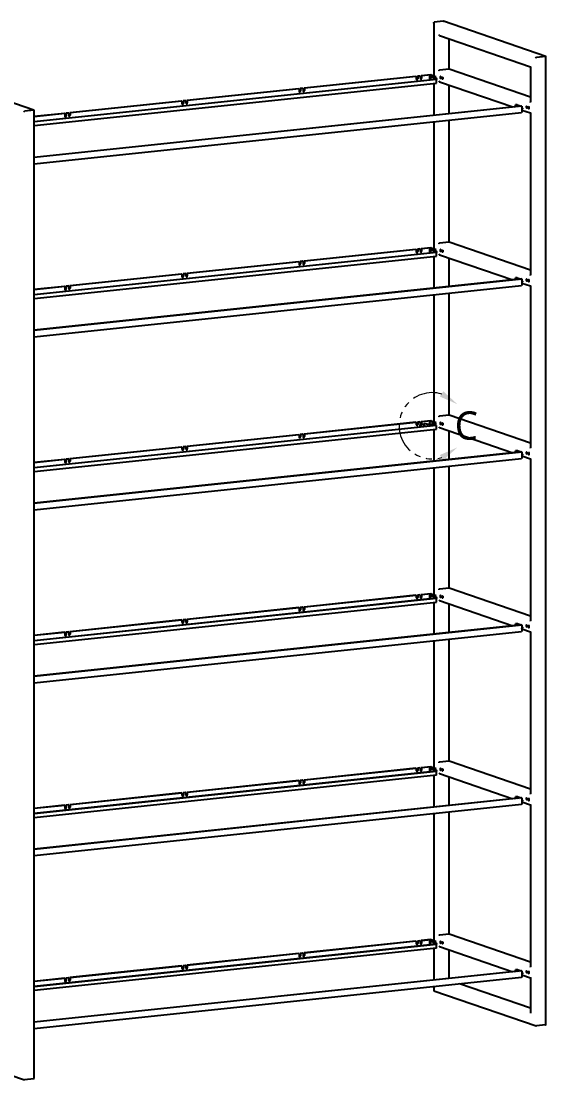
# Model space of a CAD drawing. Header units: inches. Extents: x 6 to 1987, y -21 to 287.
# Drawn here: x 134.5 to 190.3, y -15.2 to 97.5 of the extents above; entities that cross this region are included whole.
import ezdxf

# ---------------------------------------------------------------- set-up
doc = ezdxf.new("R2010")
doc.units = ezdxf.units.IN
doc.header["$LTSCALE"] = 12.7
doc.header["$MEASUREMENT"] = 0
doc.linetypes.add('ONS_PHANTOM', pattern=[0.5, 0.25, -0.05, 0.05, -0.05, 0.05, -0.05])
for name, color, linetype, lineweight in [('DETAIL_VIEW_PARENT_BORDER', 7, 'ONS_PHANTOM', 15), ('SKETCHED_GEOMETRY', 251, 'Continuous', 13), ('Visible', 7, 'Continuous', 25)]:
    doc.layers.add(name, color=color, linetype=linetype, lineweight=lineweight)
doc.styles.add('Onshape-Standard', font='NotoSans-Regular.ttf')

msp = doc.modelspace()

# ---------------------------------------------------------------- linework, layer by layer
at = {"layer": 'DETAIL_VIEW_PARENT_BORDER', "color": 251, "lineweight": 13}
msp.add_arc((178.20732, 54.45065), 3.52692, 73.1614245, 286.6193596, dxfattribs=at)
for points in [[(180.88237, 56.74918), (179.38858, 58.1202), (179.02467, 57.56162)], [(180.87355, 52.14189), (179.01276, 51.33656), (179.37453, 50.77659)]]:
    msp.add_solid(points, dxfattribs=at)
at = {"layer": 'Visible'}
for p, q in [((178.36551, 97.35873), (178.36551, 91.67406)), ((179.36669, 97.51056), (178.4042, 97.4092)), ((190.28158, 93.76172), (179.39369, 97.50696)), ((178.98238, 95.97748), (188.65344, 92.65082)), ((180.01056, 92.38616), (180.01056, 95.62381)), ((190.25979, 93.76353), (189.2973, 93.66217)), ((190.29848, -9.26668), (190.29848, 93.73804)), ((179.97187, 92.39379), (179.00937, 92.29243)), ((188.65344, 89.41317), (179.99366, 92.39197)), ((188.65344, 92.66868), (188.65344, 88.91127)), ((135.81334, 88.02573), (124.92545, 91.77097)), ((178.63762, 91.31049), (135.83023, 86.80249)), ((178.67393, 91.298), (135.83023, 86.78618)), ((176.4719, 91.63252), (164.57201, 90.37936)), ((176.50821, 91.62003), (164.60832, 90.36687)), ((176.50821, 91.62003), (176.4719, 91.63252)), ((176.50821, 91.62003), (176.50821, 91.3746)), ((176.88752, 91.67629), (176.62502, 91.64865)), ((176.62502, 91.40322), (176.62502, 91.64865)), ((176.66133, 91.63616), (176.62502, 91.64865)), ((176.92383, 91.6638), (176.66133, 91.63616)), ((176.66133, 91.63616), (176.66133, 91.39073)), ((176.92383, 91.6638), (176.88752, 91.67629)), ((176.92383, 91.6638), (176.92383, 91.41837)), ((178.06876, 91.80068), (177.04064, 91.69241)), ((177.04064, 91.44698), (177.04064, 91.69241)), ((177.07695, 91.67992), (177.04064, 91.69241)), ((178.10507, 91.78819), (177.07695, 91.67992)), ((177.07695, 91.67992), (177.07695, 91.43449)), ((178.10507, 91.76365), (177.93007, 91.74522)), ((177.93007, 91.74522), (177.93007, 91.23598)), ((178.4021, 91.58285), (177.93007, 91.74522)), ((178.01016, 91.42305), (177.98221, 91.33449)), ((178.08134, 91.34493), (177.98221, 91.33449)), ((177.98221, 91.33449), (178.00569, 91.24394)), ((178.06607, 91.40382), (178.01016, 91.42305)), ((178.23461, 91.54963), (178.03773, 91.52889)), ((178.09402, 91.29603), (178.06607, 91.40382)), ((178.10507, 91.78819), (178.06876, 91.80068)), ((178.08005, 91.25177), (178.09402, 91.29603)), ((178.10507, 91.78819), (178.10507, 91.76365)), ((178.5771, 91.60128), (178.10507, 91.76365)), ((178.5771, 91.60128), (178.4021, 91.58285)), ((178.4021, 91.28833), (178.4021, 91.58285)), ((178.5771, 91.30676), (178.4021, 91.28833)), ((178.408, 91.28631), (178.4021, 91.28833)), ((178.5771, 91.30676), (178.5771, 91.60128)), ((178.58299, 91.30474), (178.5771, 91.30676)), ((178.62414, 91.46443), (178.60882, 91.48113)), ((178.63762, 91.31049), (178.67393, 91.298)), ((178.67393, 90.97894), (178.67393, 91.298)), ((135.83023, 86.40802), (178.64547, 90.91684)), ((164.00326, 90.31946), (152.10337, 89.0663)), ((164.03957, 90.30697), (152.13968, 89.05381)), ((164.03957, 90.30697), (164.00326, 90.31946)), ((164.03957, 90.30697), (164.03957, 90.06154)), ((164.41888, 90.36323), (164.15639, 90.33559)), ((164.1927, 90.3231), (164.15639, 90.33559)), ((164.15639, 90.09016), (164.15639, 90.33559)), ((164.45519, 90.35074), (164.1927, 90.3231)), ((164.1927, 90.3231), (164.1927, 90.07767)), ((164.45519, 90.35074), (164.41888, 90.36323)), ((164.45519, 90.35074), (164.45519, 90.10531)), ((164.57201, 90.13393), (164.57201, 90.37936)), ((164.60832, 90.36687), (164.57201, 90.37936)), ((164.60832, 90.36687), (164.60832, 90.12144)), ((178.36551, 90.88736), (178.36551, 87.49788)), ((178.98238, 91.06888), (186.78587, 88.38462)), ((180.01056, 87.67112), (180.01056, 90.7152)), ((151.95025, 89.05017), (151.68775, 89.02253)), ((151.72406, 89.01004), (151.68775, 89.02253)), ((151.68775, 88.7771), (151.68775, 89.02253)), ((151.98656, 89.03768), (151.72406, 89.01004)), ((151.72406, 89.01004), (151.72406, 88.76461)), ((151.98656, 89.03768), (151.95025, 89.05017)), ((151.98656, 89.03768), (151.98656, 88.79225)), ((152.10337, 88.82087), (152.10337, 89.0663)), ((152.13968, 89.05381), (152.10337, 89.0663)), ((152.13968, 89.05381), (152.13968, 88.80838)), ((135.79154, 88.02755), (134.82905, 87.92619)), ((187.7152, 88.48249), (135.83023, 83.01854)), ((187.75151, 88.47), (135.83023, 83.00223)), ((135.83023, -15.00266), (135.83023, 88.00205)), ((151.53463, 89.00641), (139.63474, 87.75324)), ((151.57094, 88.99392), (139.67105, 87.74075)), ((151.57094, 88.99392), (151.53463, 89.00641)), ((151.57094, 88.99392), (151.57094, 88.74849)), ((187.19115, 88.46874), (186.99428, 88.44801)), ((187.24316, 88.62031), (187.06817, 88.60188)), ((187.06817, 88.45579), (187.06817, 88.60188)), ((187.06817, 88.60188), (187.48557, 88.4583)), ((187.24316, 88.62031), (187.66057, 88.47673)), ((187.7152, 88.48249), (187.75151, 88.47)), ((187.75151, 88.47), (187.75151, 87.85642)), ((187.75151, 88.11564), (187.75893, 88.11642)), ((187.75151, 88.05246), (188.65344, 87.74221)), ((187.79172, 88.27331), (187.76517, 88.30225)), ((187.7828, 88.13487), (187.80273, 88.1687)), ((188.31325, 88.37098), (188.2784, 88.38297)), ((188.53481, 88.29477), (188.49261, 88.30928)), ((135.83023, 82.32955), (187.72305, 87.79432)), ((139.06599, 87.69335), (135.83023, 87.35259)), ((139.1023, 87.68086), (135.83023, 87.33628)), ((139.1023, 87.68086), (139.06599, 87.69335)), ((139.1023, 87.68086), (139.1023, 87.43543)), ((139.48162, 87.73712), (139.21912, 87.70947)), ((139.25543, 87.69698), (139.21912, 87.70947)), ((139.21912, 87.46404), (139.21912, 87.70947)), ((139.51793, 87.72463), (139.25543, 87.69698)), ((139.25543, 87.69698), (139.25543, 87.45155)), ((139.51793, 87.72463), (139.48162, 87.73712)), ((139.51793, 87.72463), (139.51793, 87.4792)), ((139.63474, 87.50781), (139.63474, 87.75324)), ((139.67105, 87.74075), (139.63474, 87.75324)), ((139.67105, 87.74075), (139.67105, 87.49532)), ((178.36551, 86.80889), (178.36551, 73.2668)), ((180.01056, 73.9789), (180.01056, 86.98213)), ((188.65344, 87.76008), (188.65344, 70.504)), ((176.88752, 73.26902), (176.62502, 73.24138)), ((176.66133, 73.22889), (176.62502, 73.24138)), ((176.62502, 72.99595), (176.62502, 73.24138)), ((176.92383, 73.25653), (176.66133, 73.22889)), ((176.92383, 73.25653), (176.88752, 73.26902)), ((176.92383, 73.25653), (176.92383, 73.0111)), ((178.06876, 73.39342), (177.04064, 73.28515)), ((177.04064, 73.03972), (177.04064, 73.28515)), ((177.07695, 73.27266), (177.04064, 73.28515)), ((178.10507, 73.38093), (177.07695, 73.27266)), ((177.07695, 73.27266), (177.07695, 73.02723)), ((178.10507, 73.35639), (177.93007, 73.33796)), ((177.93007, 73.33796), (177.93007, 72.82871)), ((178.4021, 73.17559), (177.93007, 73.33796)), ((178.10507, 73.38093), (178.06876, 73.39342)), ((178.10507, 73.38093), (178.10507, 73.35639)), ((178.5771, 73.19401), (178.10507, 73.35639)), ((179.97187, 73.98652), (179.00937, 73.88516)), ((188.65344, 71.0059), (179.99366, 73.98471)), ((178.63762, 72.90322), (135.83023, 68.39523)), ((178.67393, 72.89073), (135.83023, 68.37892)), ((135.83023, 68.00076), (178.64547, 72.50958)), ((176.4719, 73.22526), (164.57201, 71.97209)), ((176.50821, 73.21277), (164.60832, 71.9596)), ((176.50821, 73.21277), (176.4719, 73.22526)), ((176.50821, 73.21277), (176.50821, 72.96734)), ((176.66133, 73.22889), (176.66133, 72.98346)), ((178.01016, 73.01578), (177.98221, 72.92722)), ((178.08134, 72.93766), (177.98221, 72.92722)), ((177.98221, 72.92722), (178.00569, 72.83668)), ((178.06607, 72.99655), (178.01016, 73.01578)), ((178.23461, 73.14236), (178.03773, 73.12163)), ((178.09402, 72.88876), (178.06607, 72.99655)), ((178.08005, 72.84451), (178.09402, 72.88876)), ((178.36551, 72.4801), (178.36551, 69.09062)), ((178.5771, 73.19401), (178.4021, 73.17559)), ((178.4021, 72.88107), (178.4021, 73.17559)), ((178.5771, 72.8995), (178.4021, 72.88107)), ((178.408, 72.87904), (178.4021, 72.88107)), ((178.5771, 72.8995), (178.5771, 73.19401)), ((178.58299, 72.89747), (178.5771, 72.8995)), ((178.62414, 73.05716), (178.60882, 73.07387)), ((178.63762, 72.90322), (178.67393, 72.89073)), ((178.67393, 72.57168), (178.67393, 72.89073)), ((178.98238, 72.66161), (186.78587, 69.97735)), ((180.01056, 69.26385), (180.01056, 72.30794)), ((164.00326, 71.9122), (152.10337, 70.65904)), ((164.03957, 71.89971), (152.13968, 70.64655)), ((164.03957, 71.89971), (164.00326, 71.9122)), ((164.03957, 71.89971), (164.03957, 71.65428)), ((164.41888, 71.95597), (164.15639, 71.92832)), ((164.1927, 71.91583), (164.15639, 71.92832)), ((164.15639, 71.68289), (164.15639, 71.92832)), ((164.45519, 71.94348), (164.1927, 71.91583)), ((164.1927, 71.91583), (164.1927, 71.6704)), ((164.45519, 71.94348), (164.41888, 71.95597)), ((164.45519, 71.94348), (164.45519, 71.69805)), ((164.57201, 71.72666), (164.57201, 71.97209)), ((164.60832, 71.9596), (164.57201, 71.97209)), ((164.60832, 71.9596), (164.60832, 71.71417)), ((187.7152, 70.07522), (135.83023, 64.61128)), ((187.75151, 70.06273), (135.83023, 64.59496)), ((151.53463, 70.59914), (139.63474, 69.34598)), ((151.57094, 70.58665), (139.67105, 69.33349)), ((151.57094, 70.58665), (151.53463, 70.59914)), ((151.57094, 70.58665), (151.57094, 70.34122)), ((151.95025, 70.64291), (151.68775, 70.61527)), ((151.72406, 70.60278), (151.68775, 70.61527)), ((151.68775, 70.36984), (151.68775, 70.61527)), ((151.98656, 70.63042), (151.72406, 70.60278)), ((151.72406, 70.60278), (151.72406, 70.35735)), ((151.98656, 70.63042), (151.95025, 70.64291)), ((151.98656, 70.63042), (151.98656, 70.38499)), ((152.10337, 70.4136), (152.10337, 70.65904)), ((152.13968, 70.64655), (152.10337, 70.65904)), ((152.13968, 70.64655), (152.13968, 70.40111)), ((187.19115, 70.06147), (186.99428, 70.04074)), ((187.24316, 70.21305), (187.06817, 70.19462)), ((187.06817, 70.04852), (187.06817, 70.19462)), ((187.06817, 70.19462), (187.48557, 70.05104)), ((187.24316, 70.21305), (187.66057, 70.06947)), ((187.7152, 70.07522), (187.75151, 70.06273)), ((187.75151, 70.06273), (187.75151, 69.44916)), ((187.79172, 69.86605), (187.76517, 69.89498)), ((188.31325, 69.96372), (188.2784, 69.97571)), ((188.53481, 69.8875), (188.49261, 69.90202)), ((135.83023, 63.92229), (187.72305, 69.38706)), ((139.06599, 69.28608), (135.83023, 68.94533)), ((139.1023, 69.27359), (135.83023, 68.92902)), ((139.1023, 69.27359), (139.06599, 69.28608)), ((139.1023, 69.27359), (139.1023, 69.02816)), ((139.48162, 69.32985), (139.21912, 69.30221)), ((139.25543, 69.28972), (139.21912, 69.30221)), ((139.21912, 69.05678), (139.21912, 69.30221)), ((139.51793, 69.31736), (139.25543, 69.28972)), ((139.25543, 69.28972), (139.25543, 69.04429)), ((139.51793, 69.31736), (139.48162, 69.32985)), ((139.51793, 69.31736), (139.51793, 69.07193)), ((139.63474, 69.10055), (139.63474, 69.34598)), ((139.67105, 69.33349), (139.63474, 69.34598)), ((139.67105, 69.33349), (139.67105, 69.08806)), ((187.75151, 69.70837), (187.75893, 69.70915)), ((187.75151, 69.64519), (188.65344, 69.33495)), ((187.7828, 69.7276), (187.80273, 69.76143)), ((188.65344, 69.35282), (188.65344, 52.09674)), ((178.36551, 68.40163), (178.36551, 54.85953)), ((180.01056, 55.57163), (180.01056, 68.57486)), ((179.97187, 55.57926), (179.00937, 55.4779)), ((188.65344, 52.59864), (179.99366, 55.57744)), ((178.63762, 54.49596), (135.83023, 49.98796)), ((178.67393, 54.48347), (135.83023, 49.97165)), ((135.83023, 49.59349), (178.64547, 54.10231)), ((176.4719, 54.81799), (164.57201, 53.56483)), ((176.50821, 54.8055), (164.60832, 53.55234)), ((176.50821, 54.8055), (176.4719, 54.81799)), ((176.50821, 54.8055), (176.50821, 54.56007)), ((176.88752, 54.86176), (176.62502, 54.83412)), ((176.62502, 54.58869), (176.62502, 54.83412)), ((176.66133, 54.82163), (176.62502, 54.83412)), ((176.92383, 54.84927), (176.66133, 54.82163)), ((176.66133, 54.82163), (176.66133, 54.5762)), ((176.92383, 54.84927), (176.88752, 54.86176)), ((176.90691, 54.51497), (176.90642, 54.5082)), ((176.91241, 54.45131), (176.9143, 54.44478)), ((176.93129, 54.53742), (176.91731, 54.49314)), ((176.96687, 54.49836), (176.91731, 54.49314)), ((176.91731, 54.49314), (176.93129, 54.43925)), ((176.92383, 54.84927), (176.92383, 54.60384)), ((176.95924, 54.5278), (176.93129, 54.53742)), ((176.96334, 54.44262), (176.93129, 54.43925)), ((176.93129, 54.43925), (176.95924, 54.42963)), ((177.25197, 54.61638), (176.94436, 54.58398)), ((176.97321, 54.47391), (176.95924, 54.5278)), ((176.95924, 54.42963), (176.97321, 54.47391)), ((176.96531, 54.38508), (177.27292, 54.41748)), ((178.06876, 54.98615), (177.04064, 54.87788)), ((177.04064, 54.63245), (177.04064, 54.87788)), ((177.07695, 54.86539), (177.04064, 54.87788)), ((178.10507, 54.97366), (177.07695, 54.86539)), ((177.07695, 54.86539), (177.07695, 54.61996)), ((177.30571, 54.57437), (177.27917, 54.60331)), ((177.35392, 54.53941), (177.32597, 54.45085)), ((177.42509, 54.46129), (177.32597, 54.45085)), ((177.32597, 54.45085), (177.34945, 54.3603)), ((177.40982, 54.52018), (177.35392, 54.53941)), ((177.57836, 54.66599), (177.38149, 54.64526)), ((177.43777, 54.41239), (177.40982, 54.52018)), ((177.42381, 54.36813), (177.43777, 54.41239)), ((177.91858, 54.61383), (177.66876, 54.58752)), ((178.10507, 54.94912), (177.93007, 54.93069)), ((177.93007, 54.93069), (177.93007, 54.61274)), ((178.4021, 54.76832), (177.93007, 54.93069)), ((177.9679, 54.58079), (177.95257, 54.59749)), ((178.10507, 54.97366), (178.06876, 54.98615)), ((178.10507, 54.97366), (178.10507, 54.94912)), ((178.5771, 54.78675), (178.10507, 54.94912)), ((178.5771, 54.78675), (178.4021, 54.76832)), ((178.4021, 54.47381), (178.4021, 54.76832)), ((178.5771, 54.49223), (178.4021, 54.47381)), ((178.408, 54.47178), (178.4021, 54.47381)), ((178.5771, 54.49223), (178.5771, 54.78675)), ((178.58299, 54.49021), (178.5771, 54.49223)), ((178.63762, 54.49596), (178.67393, 54.48347)), ((178.67393, 54.16441), (178.67393, 54.48347)), ((178.98238, 54.25435), (186.78587, 51.57009)), ((164.00326, 53.50493), (152.10337, 52.25177)), ((164.03957, 53.49244), (152.13968, 52.23928)), ((164.03957, 53.49244), (164.00326, 53.50493)), ((164.03957, 53.49244), (164.03957, 53.24701)), ((164.41888, 53.5487), (164.15639, 53.52106)), ((164.1927, 53.50857), (164.15639, 53.52106)), ((164.15639, 53.27563), (164.15639, 53.52106)), ((164.45519, 53.53621), (164.1927, 53.50857)), ((164.1927, 53.50857), (164.1927, 53.26314)), ((164.45519, 53.53621), (164.41888, 53.5487)), ((164.45519, 53.53621), (164.45519, 53.29078)), ((164.57201, 53.3194), (164.57201, 53.56483)), ((164.60832, 53.55234), (164.57201, 53.56483)), ((164.60832, 53.55234), (164.60832, 53.30691)), ((178.36551, 54.07283), (178.36551, 50.68335)), ((180.01056, 50.85659), (180.01056, 53.90068)), ((151.53463, 52.19188), (139.63474, 50.93871)), ((151.57094, 52.17939), (139.67105, 50.92622)), ((151.57094, 52.17939), (151.53463, 52.19188)), ((151.57094, 52.17939), (151.57094, 51.93396)), ((151.95025, 52.23565), (151.68775, 52.208)), ((151.72406, 52.19551), (151.68775, 52.208)), ((151.68775, 51.96257), (151.68775, 52.208)), ((151.98656, 52.22316), (151.72406, 52.19551)), ((151.72406, 52.19551), (151.72406, 51.95008)), ((151.98656, 52.22316), (151.95025, 52.23565)), ((151.98656, 52.22316), (151.98656, 51.97772)), ((152.10337, 52.00634), (152.10337, 52.25177)), ((152.13968, 52.23928), (152.10337, 52.25177)), ((152.13968, 52.23928), (152.13968, 51.99385)), ((187.7152, 51.66796), (135.83023, 46.20401)), ((187.75151, 51.65547), (135.83023, 46.1877)), ((135.83023, 45.51502), (187.72305, 50.97979)), ((139.06599, 50.87882), (135.83023, 50.53807)), ((139.1023, 50.86633), (135.83023, 50.52175)), ((139.1023, 50.86633), (139.06599, 50.87882)), ((139.1023, 50.86633), (139.1023, 50.6209)), ((139.48162, 50.92259), (139.21912, 50.89494)), ((139.25543, 50.88245), (139.21912, 50.89494)), ((139.21912, 50.64951), (139.21912, 50.89494)), ((139.51793, 50.9101), (139.25543, 50.88245)), ((139.25543, 50.88245), (139.25543, 50.63702)), ((139.51793, 50.9101), (139.48162, 50.92259)), ((139.51793, 50.9101), (139.51793, 50.66467)), ((139.63474, 50.69328), (139.63474, 50.93871)), ((139.67105, 50.92622), (139.63474, 50.93871)), ((139.67105, 50.92622), (139.67105, 50.68079)), ((187.19115, 51.65421), (186.99428, 51.63348)), ((187.24316, 51.80578), (187.06817, 51.78736)), ((187.06817, 51.78736), (187.48557, 51.64377)), ((187.06817, 51.64126), (187.06817, 51.78736)), ((187.24316, 51.80578), (187.66057, 51.6622)), ((187.7152, 51.66796), (187.75151, 51.65547)), ((187.75151, 51.65547), (187.75151, 51.04189)), ((187.75151, 51.30111), (187.75893, 51.30189)), ((187.75151, 51.23793), (188.65344, 50.92768)), ((187.79172, 51.45878), (187.76517, 51.48772)), ((187.7828, 51.32034), (187.80273, 51.35417)), ((188.31325, 51.55645), (188.2784, 51.56844)), ((188.53481, 51.48024), (188.49261, 51.49475)), ((188.65344, 50.94555), (188.65344, 33.68947)), ((178.36551, 49.99436), (178.36551, 36.45227)), ((180.01056, 37.16437), (180.01056, 50.1676)), ((178.63762, 36.0887), (135.83023, 31.5807)), ((178.67393, 36.07621), (135.83023, 31.56439)), ((176.4719, 36.41073), (164.57201, 35.15756)), ((176.50821, 36.39824), (164.60832, 35.14507)), ((176.50821, 36.39824), (176.4719, 36.41073)), ((176.50821, 36.39824), (176.50821, 36.15281)), ((176.88752, 36.45449), (176.62502, 36.42685)), ((176.62502, 36.18142), (176.62502, 36.42685)), ((176.66133, 36.41436), (176.62502, 36.42685)), ((176.92383, 36.442), (176.66133, 36.41436)), ((176.66133, 36.41436), (176.66133, 36.16893)), ((176.92383, 36.442), (176.88752, 36.45449)), ((176.92383, 36.442), (176.92383, 36.19657)), ((178.06876, 36.57889), (177.04064, 36.47062)), ((177.04064, 36.22519), (177.04064, 36.47062)), ((177.07695, 36.45813), (177.04064, 36.47062)), ((178.10507, 36.5664), (177.07695, 36.45813)), ((177.07695, 36.45813), (177.07695, 36.2127)), ((178.10507, 36.54186), (177.93007, 36.52343)), ((177.93007, 36.52343), (177.93007, 36.01418)), ((178.4021, 36.36106), (177.93007, 36.52343)), ((178.01016, 36.20125), (177.98221, 36.11269)), ((178.08134, 36.12313), (177.98221, 36.11269)), ((177.98221, 36.11269), (178.00569, 36.02215)), ((178.06607, 36.18202), (178.01016, 36.20125)), ((178.23461, 36.32783), (178.03773, 36.3071)), ((178.09402, 36.07423), (178.06607, 36.18202)), ((178.10507, 36.5664), (178.06876, 36.57889)), ((178.08005, 36.02998), (178.09402, 36.07423)), ((178.10507, 36.5664), (178.10507, 36.54186)), ((178.5771, 36.37949), (178.10507, 36.54186)), ((178.5771, 36.37949), (178.4021, 36.36106)), ((178.4021, 36.06654), (178.4021, 36.36106)), ((178.5771, 36.08497), (178.4021, 36.06654)), ((178.408, 36.06451), (178.4021, 36.06654)), ((178.5771, 36.08497), (178.5771, 36.37949)), ((178.58299, 36.08294), (178.5771, 36.08497)), ((178.62414, 36.24263), (178.60882, 36.25934)), ((178.63762, 36.0887), (178.67393, 36.07621)), ((178.67393, 35.75715), (178.67393, 36.07621)), ((179.97187, 37.17199), (179.00937, 37.07063)), ((188.65344, 34.19138), (179.99366, 37.17018)), ((135.83023, 31.18623), (178.64547, 35.69505)), ((164.00326, 35.09767), (152.10337, 33.84451)), ((164.03957, 35.08518), (152.13968, 33.83202)), ((164.03957, 35.08518), (164.00326, 35.09767)), ((164.03957, 35.08518), (164.03957, 34.83975)), ((164.41888, 35.14144), (164.15639, 35.11379)), ((164.1927, 35.1013), (164.15639, 35.11379)), ((164.15639, 34.86836), (164.15639, 35.11379)), ((164.45519, 35.12895), (164.1927, 35.1013)), ((164.1927, 35.1013), (164.1927, 34.85587)), ((164.45519, 35.12895), (164.41888, 35.14144)), ((164.45519, 35.12895), (164.45519, 34.88352)), ((164.57201, 34.91213), (164.57201, 35.15756)), ((164.60832, 35.14507), (164.57201, 35.15756)), ((164.60832, 35.14507), (164.60832, 34.89964)), ((178.36551, 35.66557), (178.36551, 32.27609)), ((178.98238, 35.84708), (186.78587, 33.16283)), ((180.01056, 32.44932), (180.01056, 35.49341)), ((151.95025, 33.82838), (151.68775, 33.80074)), ((151.72406, 33.78825), (151.68775, 33.80074)), ((151.68775, 33.55531), (151.68775, 33.80074)), ((151.98656, 33.81589), (151.72406, 33.78825)), ((151.98656, 33.81589), (151.95025, 33.82838)), ((151.98656, 33.81589), (151.98656, 33.57046)), ((152.10337, 33.59908), (152.10337, 33.84451)), ((152.13968, 33.83202), (152.10337, 33.84451)), ((152.13968, 33.83202), (152.13968, 33.58659)), ((187.7152, 33.26069), (135.83023, 27.79675)), ((187.75151, 33.2482), (135.83023, 27.78043)), ((151.53463, 33.78461), (139.63474, 32.53145)), ((151.57094, 33.77212), (139.67105, 32.51896)), ((151.57094, 33.77212), (151.53463, 33.78461)), ((151.57094, 33.77212), (151.57094, 33.52669)), ((151.72406, 33.78825), (151.72406, 33.54282)), ((187.19115, 33.24695), (186.99428, 33.22621)), ((187.24316, 33.39852), (187.06817, 33.38009)), ((187.06817, 33.23399), (187.06817, 33.38009)), ((187.06817, 33.38009), (187.48557, 33.23651)), ((187.24316, 33.39852), (187.66057, 33.25494)), ((187.7152, 33.26069), (187.75151, 33.2482)), ((187.75151, 33.2482), (187.75151, 32.63463)), ((187.75151, 32.89384), (187.75893, 32.89463)), ((187.75151, 32.83066), (188.65344, 32.52042)), ((187.79172, 33.05152), (187.76517, 33.08046)), ((187.7828, 32.91307), (187.80273, 32.9469)), ((188.31325, 33.14919), (188.2784, 33.16118)), ((188.53481, 33.07297), (188.49261, 33.08749)), ((135.83023, 27.10776), (187.72305, 32.57253)), ((139.06599, 32.47155), (135.83023, 32.1308)), ((139.1023, 32.45906), (135.83023, 32.11449)), ((139.1023, 32.45906), (139.06599, 32.47155)), ((139.1023, 32.45906), (139.1023, 32.21363)), ((139.48162, 32.51532), (139.21912, 32.48768)), ((139.25543, 32.47519), (139.21912, 32.48768)), ((139.21912, 32.24225), (139.21912, 32.48768)), ((139.51793, 32.50283), (139.25543, 32.47519)), ((139.25543, 32.47519), (139.25543, 32.22976)), ((139.51793, 32.50283), (139.48162, 32.51532)), ((139.51793, 32.50283), (139.51793, 32.2574)), ((139.63474, 32.28602), (139.63474, 32.53145)), ((139.67105, 32.51896), (139.63474, 32.53145)), ((139.67105, 32.51896), (139.67105, 32.27353)), ((178.36551, 31.5871), (178.36551, 18.045)), ((180.01056, 18.7571), (180.01056, 31.76033)), ((188.65344, 32.53829), (188.65344, 15.28221)), ((176.88752, 18.04723), (176.62502, 18.01959)), ((176.92383, 18.03474), (176.66133, 18.0071)), ((176.92383, 18.03474), (176.88752, 18.04723)), ((176.92383, 18.03474), (176.92383, 17.78931)), ((178.06876, 18.17162), (177.04064, 18.06336)), ((177.04064, 17.81793), (177.04064, 18.06336)), ((177.07695, 18.05087), (177.04064, 18.06336)), ((178.10507, 18.15913), (177.07695, 18.05087)), ((177.07695, 18.05087), (177.07695, 17.80544)), ((178.10507, 18.13459), (177.93007, 18.11616)), ((177.93007, 18.11616), (177.93007, 17.60692)), ((178.4021, 17.95379), (177.93007, 18.11616)), ((178.10507, 18.15913), (178.06876, 18.17162)), ((178.10507, 18.15913), (178.10507, 18.13459)), ((178.5771, 17.97222), (178.10507, 18.13459)), ((179.97187, 18.76473), (179.00937, 18.66337)), ((188.65344, 15.78411), (179.99366, 18.76291)), ((178.63762, 17.68143), (135.83023, 13.17344)), ((178.67393, 17.66894), (135.83023, 13.15712)), ((135.83023, 12.77896), (178.64547, 17.28778)), ((176.4719, 18.00346), (164.57201, 16.7503)), ((176.50821, 17.99097), (164.60832, 16.73781)), ((176.50821, 17.99097), (176.4719, 18.00346)), ((176.50821, 17.99097), (176.50821, 17.74554)), ((176.66133, 18.0071), (176.62502, 18.01959)), ((176.62502, 17.77416), (176.62502, 18.01959)), ((176.66133, 18.0071), (176.66133, 17.76167)), ((178.01016, 17.79399), (177.98221, 17.70543)), ((178.08134, 17.71587), (177.98221, 17.70543)), ((177.98221, 17.70543), (178.00569, 17.61488)), ((178.06607, 17.77476), (178.01016, 17.79399)), ((178.23461, 17.92057), (178.03773, 17.89983)), ((178.09402, 17.66697), (178.06607, 17.77476)), ((178.08005, 17.62271), (178.09402, 17.66697)), ((178.36551, 17.2583), (178.36551, 13.86882)), ((178.5771, 17.97222), (178.4021, 17.95379)), ((178.4021, 17.65928), (178.4021, 17.95379)), ((178.5771, 17.6777), (178.4021, 17.65928)), ((178.408, 17.65725), (178.4021, 17.65928)), ((178.5771, 17.6777), (178.5771, 17.97222)), ((178.58299, 17.67568), (178.5771, 17.6777)), ((178.62414, 17.83537), (178.60882, 17.85207)), ((178.63762, 17.68143), (178.67393, 17.66894)), ((178.67393, 17.34988), (178.67393, 17.66894)), ((178.98238, 17.43982), (186.78587, 14.75556)), ((180.01056, 14.04206), (180.01056, 17.08615)), ((164.00326, 16.6904), (152.10337, 15.43724)), ((164.03957, 16.67791), (152.13968, 15.42475)), ((164.03957, 16.67791), (164.00326, 16.6904)), ((164.03957, 16.67791), (164.03957, 16.43248)), ((164.41888, 16.73417), (164.15639, 16.70653)), ((164.1927, 16.69404), (164.15639, 16.70653)), ((164.15639, 16.4611), (164.15639, 16.70653)), ((164.45519, 16.72168), (164.1927, 16.69404)), ((164.1927, 16.69404), (164.1927, 16.44861)), ((164.45519, 16.72168), (164.41888, 16.73417)), ((164.45519, 16.72168), (164.45519, 16.47625)), ((164.57201, 16.50487), (164.57201, 16.7503)), ((164.60832, 16.73781), (164.57201, 16.7503)), ((164.60832, 16.73781), (164.60832, 16.49238)), ((187.7152, 14.85343), (135.83023, 9.38948)), ((187.75151, 14.84094), (135.83023, 9.37317)), ((151.53463, 15.37735), (139.63474, 14.12418)), ((151.57094, 15.36486), (139.67105, 14.11169)), ((151.57094, 15.36486), (151.53463, 15.37735)), ((151.57094, 15.36486), (151.57094, 15.11943)), ((151.95025, 15.42112), (151.68775, 15.39347)), ((151.72406, 15.38098), (151.68775, 15.39347)), ((151.68775, 15.14804), (151.68775, 15.39347)), ((151.98656, 15.40863), (151.72406, 15.38098)), ((151.72406, 15.38098), (151.72406, 15.13555)), ((151.98656, 15.40863), (151.95025, 15.42112)), ((151.98656, 15.40863), (151.98656, 15.1632)), ((152.10337, 15.19181), (152.10337, 15.43724)), ((152.13968, 15.42475), (152.10337, 15.43724)), ((152.13968, 15.42475), (152.13968, 15.17932)), ((187.19115, 14.83968), (186.99428, 14.81895)), ((187.24316, 14.99125), (187.06817, 14.97283)), ((187.06817, 14.97283), (187.48557, 14.82924)), ((187.06817, 14.82673), (187.06817, 14.97283)), ((187.24316, 14.99125), (187.66057, 14.84767)), ((187.7152, 14.85343), (187.75151, 14.84094)), ((187.75151, 14.84094), (187.75151, 14.22736)), ((187.79172, 14.64425), (187.76517, 14.67319)), ((188.31325, 14.74192), (188.2784, 14.75391)), ((188.53481, 14.66571), (188.49261, 14.68022)), ((135.83023, 8.70049), (187.72305, 14.16526)), ((139.06599, 14.06429), (135.83023, 13.72354)), ((139.1023, 14.0518), (135.83023, 13.70722)), ((139.1023, 14.0518), (139.06599, 14.06429)), ((139.1023, 14.0518), (139.1023, 13.80637)), ((139.48162, 14.10806), (139.21912, 14.08042)), ((139.25543, 14.06793), (139.21912, 14.08042)), ((139.21912, 13.83499), (139.21912, 14.08042)), ((139.51793, 14.09557), (139.25543, 14.06793)), ((139.25543, 14.06793), (139.25543, 13.82249)), ((139.51793, 14.09557), (139.48162, 14.10806)), ((139.51793, 14.09557), (139.51793, 13.85014)), ((139.63474, 13.87875), (139.63474, 14.12418)), ((139.67105, 14.11169), (139.63474, 14.12418)), ((139.67105, 14.11169), (139.67105, 13.86626)), ((187.75151, 14.48658), (187.75893, 14.48736)), ((187.75151, 14.4234), (188.65344, 14.11315)), ((187.7828, 14.50581), (187.80273, 14.53964)), ((188.65344, 14.13102), (188.65344, -3.12506)), ((178.36551, 13.17983), (178.36551, -0.36226)), ((180.01056, 0.34984), (180.01056, 13.35307)), ((179.97187, 0.35746), (179.00937, 0.2561)), ((188.65344, -2.62315), (179.99366, 0.35565)), ((178.63762, -0.72583), (135.83023, -5.23383)), ((178.67393, -0.73832), (135.83023, -5.25014)), ((135.83023, -5.6283), (178.64547, -1.11948)), ((176.4719, -0.4038), (164.57201, -1.65697)), ((176.50821, -0.41629), (164.60832, -1.66946)), ((176.50821, -0.41629), (176.4719, -0.4038)), ((176.50821, -0.41629), (176.50821, -0.66172)), ((176.88752, -0.36003), (176.62502, -0.38768)), ((176.62502, -0.63311), (176.62502, -0.38768)), ((176.66133, -0.40017), (176.62502, -0.38768)), ((176.92383, -0.37252), (176.66133, -0.40017)), ((176.66133, -0.40017), (176.66133, -0.6456)), ((176.92383, -0.37252), (176.88752, -0.36003)), ((176.92383, -0.37252), (176.92383, -0.61795)), ((178.06876, -0.23564), (177.04064, -0.34391)), ((177.04064, -0.58934), (177.04064, -0.34391)), ((177.07695, -0.3564), (177.04064, -0.34391)), ((178.10507, -0.24813), (177.07695, -0.3564)), ((177.07695, -0.3564), (177.07695, -0.60183)), ((178.10507, -0.27267), (177.93007, -0.2911)), ((177.93007, -0.2911), (177.93007, -0.80035)), ((178.4021, -0.45347), (177.93007, -0.2911)), ((178.01016, -0.61328), (177.98221, -0.70184)), ((178.08134, -0.6914), (177.98221, -0.70184)), ((177.98221, -0.70184), (178.00569, -0.79238)), ((178.06607, -0.63251), (178.01016, -0.61328)), ((178.23461, -0.4867), (178.03773, -0.50743)), ((178.09402, -0.74029), (178.06607, -0.63251)), ((178.10507, -0.24813), (178.06876, -0.23564)), ((178.08005, -0.78455), (178.09402, -0.74029)), ((178.10507, -0.24813), (178.10507, -0.27267)), ((178.5771, -0.43504), (178.10507, -0.27267)), ((178.5771, -0.43504), (178.4021, -0.45347)), ((178.4021, -0.74799), (178.4021, -0.45347)), ((178.5771, -0.72956), (178.4021, -0.74799)), ((178.408, -0.75002), (178.4021, -0.74799)), ((178.5771, -0.72956), (178.5771, -0.43504)), ((178.58299, -0.73159), (178.5771, -0.72956)), ((178.62414, -0.5719), (178.60882, -0.55519)), ((178.63762, -0.72583), (178.67393, -0.73832)), ((178.67393, -1.05738), (178.67393, -0.73832)), ((178.98238, -0.96744), (186.78587, -3.6517)), ((164.00326, -1.71686), (152.10337, -2.97002)), ((164.03957, -1.72935), (152.13968, -2.98251)), ((164.03957, -1.72935), (164.00326, -1.71686)), ((164.03957, -1.72935), (164.03957, -1.97478)), ((164.41888, -1.67309), (164.15639, -1.70074)), ((164.1927, -1.71323), (164.15639, -1.70074)), ((164.15639, -1.94617), (164.15639, -1.70074)), ((164.45519, -1.68558), (164.1927, -1.71323)), ((164.1927, -1.71323), (164.1927, -1.95866)), ((164.45519, -1.68558), (164.41888, -1.67309)), ((164.45519, -1.68558), (164.45519, -1.93101)), ((164.57201, -1.9024), (164.57201, -1.65697)), ((164.60832, -1.66946), (164.57201, -1.65697)), ((164.60832, -1.66946), (164.60832, -1.91489)), ((178.36551, -1.14896), (178.36551, -4.53844)), ((180.01056, -4.36521), (180.01056, -1.32112)), ((151.53463, -3.02992), (139.63474, -4.28308)), ((151.57094, -3.04241), (139.67105, -4.29557)), ((151.57094, -3.04241), (151.53463, -3.02992)), ((151.57094, -3.04241), (151.57094, -3.28784)), ((151.95025, -2.98615), (151.68775, -3.01379)), ((151.72406, -3.02628), (151.68775, -3.01379)), ((151.68775, -3.25922), (151.68775, -3.01379)), ((151.98656, -2.99864), (151.72406, -3.02628)), ((151.72406, -3.02628), (151.72406, -3.27171)), ((151.98656, -2.99864), (151.95025, -2.98615)), ((151.98656, -2.99864), (151.98656, -3.24407)), ((152.10337, -3.21545), (152.10337, -2.97002)), ((152.13968, -2.98251), (152.10337, -2.97002)), ((152.13968, -2.98251), (152.13968, -3.22794)), ((187.7152, -3.55384), (135.83023, -9.01778)), ((187.75151, -3.56633), (135.83023, -9.0341)), ((135.83023, -9.70677), (187.72305, -4.242)), ((139.06599, -4.34297), (135.83023, -4.68373)), ((139.1023, -4.35546), (135.83023, -4.70004)), ((139.1023, -4.35546), (139.06599, -4.34297)), ((139.1023, -4.35546), (139.1023, -4.6009)), ((139.48162, -4.29921), (139.21912, -4.32685)), ((139.25543, -4.33934), (139.21912, -4.32685)), ((139.21912, -4.57228), (139.21912, -4.32685)), ((139.51793, -4.3117), (139.25543, -4.33934)), ((139.25543, -4.33934), (139.25543, -4.58477)), ((139.51793, -4.3117), (139.48162, -4.29921)), ((139.51793, -4.3117), (139.51793, -4.55713)), ((139.63474, -4.52851), (139.63474, -4.28308)), ((139.67105, -4.29557), (139.63474, -4.28308)), ((139.67105, -4.29557), (139.67105, -4.541)), ((187.19115, -3.56758), (186.99428, -3.58832)), ((187.24316, -3.41601), (187.06817, -3.43444)), ((187.06817, -3.58054), (187.06817, -3.43444)), ((187.06817, -3.43444), (187.48557, -3.57802)), ((187.24316, -3.41601), (187.66057, -3.55959)), ((187.7152, -3.55384), (187.75151, -3.56633)), ((187.75151, -3.56633), (187.75151, -4.1799)), ((187.75151, -3.92069), (187.75893, -3.9199)), ((187.75151, -3.98387), (188.65344, -4.29411)), ((187.79172, -3.76301), (187.76517, -3.73407)), ((187.7828, -3.90146), (187.80273, -3.86762)), ((188.31325, -3.66534), (188.2784, -3.65335)), ((188.53481, -3.74156), (188.49261, -3.72704)), ((188.65344, -4.27624), (188.65344, -8.03366)), ((178.36551, -5.22743), (178.36551, -5.64599)), ((188.65344, -7.53176), (181.11325, -4.93807)), ((178.38241, -5.66967), (189.2703, -9.41491)), ((190.25979, -9.31715), (189.2973, -9.41851)), ((123.91416, -11.40566), (134.80205, -15.15089)), ((135.79154, -15.05314), (134.82905, -15.15449))]:
    msp.add_line(p, q, dxfattribs=at)
at = {"layer": 'Visible', "extrusion": (0, 0, -1)}
for centre, major_axis, ratio, start_param, end_param in [((178.44051, 97.32308), (-0.05623, 0.0788), 0.629804673, 5.054653411, 6.625449737), ((179.403, 97.42444), (-0.05623, 0.0788), 0.629804673, 6.625449737, 7.006339971), ((178.97306, 96.06), (-0.05623, 0.0788), 0.629804673, 3.864747317, 5.054653411), ((189.26099, 93.60104), (-0.07065, -0.05041), 0.499332158, 7.130826971, 8.701623297), ((190.22348, 93.70239), (-0.07065, -0.05041), 0.499332158, 8.701623297, 9.767042391), ((188.72844, 92.70433), (-0.07065, -0.05041), 0.499332158, 6.625449737, 7.130826971), ((176.54846, 91.39515), (-0.02846, -0.08274), 0.858997739, 4.331498747, 6.024885723), ((176.96408, 91.43892), (-0.02846, -0.08274), 0.858997739, 4.331498747, 6.024885725), ((178.05999, 91.31756), (-0.02226, 0.21133), 0.475287896, 5.666389018, 6.944374986), ((178.25686, 91.33829), (-0.02226, 0.21133), 0.475287896, 0, 1.894186652), ((178.60686, 91.37515), (-0.01082, 0.10278), 0.475287896, 0.570679547, 2.351028552), ((164.07983, 90.0821), (-0.02846, -0.08274), 0.858997739, 4.331498747, 6.024885721), ((164.49545, 90.12586), (-0.02846, -0.08274), 0.858997739, 4.331498747, 6.024885722), ((134.79274, 87.86505), (-0.07065, -0.05041), 0.499332158, 7.130826971, 8.701623297), ((135.75523, 87.96641), (-0.07065, -0.05041), 0.499332158, 8.701623297, 9.767042391), ((151.61119, 88.76904), (-0.02846, -0.08274), 0.858997739, 4.331498747, 6.024885724), ((152.02681, 88.81281), (-0.02846, -0.08274), 0.858997739, 4.331498747, 6.024885723), ((187.01653, 88.23668), (-0.02226, 0.21133), 0.475287896, 5.666389018, 6.916521812), ((187.21341, 88.25741), (-0.02226, 0.21133), 0.475287896, 0, 0.633336504), ((187.74845, 88.21587), (-0.01047, 0.09945), 0.475287896, 0.281191409, 3.141592654), ((187.78127, 88.21933), (-0.00655, 0.06216), 0.475287896, 0.570679547, 2.570913107), ((188.72844, 88.87562), (-0.05623, 0.0788), 0.629804673, 5.054653411, 5.560030644), ((139.14256, 87.45598), (-0.02846, -0.08274), 0.858997739, 4.331498747, 6.024885721), ((139.55818, 87.49975), (-0.02846, -0.08274), 0.858997739, 4.331498747, 6.024885721), ((187.7152, 87.86891), (-0.00785, 0.07459), 0.475287896, 1.788842209, 3.141592654), ((188.72844, 87.79573), (-0.07065, -0.05041), 0.499332158, 6.625449737, 7.130826971), ((176.54846, 72.98789), (-0.02846, -0.08274), 0.858997739, 4.331498747, 6.024885723), ((176.96408, 73.03166), (-0.02846, -0.08274), 0.858997739, 4.331498747, 6.024885722), ((178.05999, 72.9103), (-0.02226, 0.21133), 0.475287896, 5.666389018, 6.944374986), ((178.25686, 72.93103), (-0.02226, 0.21133), 0.475287896, 0, 1.894186652), ((178.60686, 72.96789), (-0.01082, 0.10278), 0.475287896, 0.570679547, 2.351028552), ((164.07983, 71.67483), (-0.02846, -0.08274), 0.858997739, 4.331498747, 6.024885723), ((164.49545, 71.7186), (-0.02846, -0.08274), 0.858997739, 4.331498747, 6.024885722), ((151.61119, 70.36177), (-0.02846, -0.08274), 0.858997739, 4.331498747, 6.024885722), ((152.02681, 70.40554), (-0.02846, -0.08274), 0.858997739, 4.331498747, 6.024885722), ((187.01653, 69.82941), (-0.02226, 0.21133), 0.475287896, 5.666389018, 6.916521812), ((187.21341, 69.85014), (-0.02226, 0.21133), 0.475287896, 0, 0.633336504), ((187.74845, 69.80861), (-0.01047, 0.09945), 0.475287896, 0.281191409, 3.141592654), ((187.78127, 69.81206), (-0.00655, 0.06216), 0.475287896, 0.570679547, 2.570913107), ((188.72844, 70.46835), (-0.05623, 0.0788), 0.629804673, 5.054653411, 5.560030644), ((139.14256, 69.04872), (-0.02846, -0.08274), 0.858997739, 4.331498747, 6.024885724), ((139.55818, 69.09249), (-0.02846, -0.08274), 0.858997739, 4.331498747, 6.024885721), ((187.7152, 69.46165), (-0.00785, 0.07459), 0.475287896, 1.788842209, 3.141592654), ((188.72844, 69.38846), (-0.07065, -0.05041), 0.499332158, 6.625449737, 7.130826971), ((176.54846, 54.58062), (-0.02846, -0.08274), 0.858997739, 4.331498747, 6.024885722), ((176.95483, 54.48453), (-0.01047, 0.09945), 0.475287896, 5.073058285, 10.634904983), ((176.96408, 54.62439), (-0.02846, -0.08274), 0.858997739, 4.331498747, 4.794049495), ((177.26245, 54.51693), (-0.01047, 0.09945), 0.475287896, 0, 1.396385206), ((177.26245, 54.51693), (-0.01047, 0.09945), 0.475287896, 2.570913107, 3.141592654), ((177.40375, 54.43392), (-0.02226, 0.21133), 0.475287896, 4.388998656, 6.944374986), ((177.60062, 54.45466), (-0.02226, 0.21133), 0.475287896, 0, 1.894186652), ((177.95062, 54.49151), (-0.01082, 0.10278), 0.475287896, 0.570679547, 2.282868615), ((164.07983, 53.26757), (-0.02846, -0.08274), 0.858997739, 4.331498747, 6.024885722), ((164.49545, 53.31133), (-0.02846, -0.08274), 0.858997739, 4.331498747, 6.024885722), ((151.61119, 51.95451), (-0.02846, -0.08274), 0.858997739, 4.331498747, 6.024885723), ((152.02681, 51.99828), (-0.02846, -0.08274), 0.858997739, 4.331498747, 6.024885723), ((188.72844, 52.06109), (-0.05623, 0.0788), 0.629804673, 5.054653411, 5.560030644), ((187.01653, 51.42215), (-0.02226, 0.21133), 0.475287896, 5.666389018, 6.916521812), ((187.21341, 51.44288), (-0.02226, 0.21133), 0.475287896, 0, 0.633336504), ((187.7152, 51.05438), (-0.00785, 0.07459), 0.475287896, 1.788842209, 3.141592654), ((187.74845, 51.40134), (-0.01047, 0.09945), 0.475287896, 0.281191409, 3.141592654), ((187.78127, 51.4048), (-0.00655, 0.06216), 0.475287896, 0.570679547, 2.570913107), ((188.72844, 50.9812), (-0.07065, -0.05041), 0.499332158, 6.625449737, 7.130826971), ((139.14256, 50.64145), (-0.02846, -0.08274), 0.858997739, 4.331498747, 6.024885723), ((139.55818, 50.68522), (-0.02846, -0.08274), 0.858997739, 4.331498747, 6.024885722), ((176.54846, 36.17336), (-0.02846, -0.08274), 0.858997739, 4.331498747, 6.024885723), ((176.96408, 36.21713), (-0.02846, -0.08274), 0.858997739, 4.331498747, 6.024885722), ((178.05999, 36.09577), (-0.02226, 0.21133), 0.475287896, 5.666389018, 6.944374986), ((178.25686, 36.1165), (-0.02226, 0.21133), 0.475287896, 0, 1.894186652), ((178.60686, 36.15336), (-0.01082, 0.10278), 0.475287896, 0.570679547, 2.351028552), ((164.07983, 34.8603), (-0.02846, -0.08274), 0.858997739, 4.331498747, 6.024885722), ((164.49545, 34.90407), (-0.02846, -0.08274), 0.858997739, 4.331498747, 6.024885723), ((151.61119, 33.54724), (-0.02846, -0.08274), 0.858997739, 4.331498747, 6.024885723), ((152.02681, 33.59101), (-0.02846, -0.08274), 0.858997739, 4.331498747, 6.024885723), ((187.01653, 33.01488), (-0.02226, 0.21133), 0.475287896, 5.666389018, 6.916521812), ((187.21341, 33.03561), (-0.02226, 0.21133), 0.475287896, 0, 0.633336504), ((187.74845, 32.99408), (-0.01047, 0.09945), 0.475287896, 0.281191409, 3.141592654), ((187.78127, 32.99753), (-0.00655, 0.06216), 0.475287896, 0.570679547, 2.570913107), ((188.72844, 33.65383), (-0.05623, 0.0788), 0.629804673, 5.054653411, 5.560030644), ((139.14256, 32.23419), (-0.02846, -0.08274), 0.858997739, 4.331498747, 6.024885722), ((139.55818, 32.27796), (-0.02846, -0.08274), 0.858997739, 4.331498747, 6.024885723), ((187.7152, 32.64712), (-0.00785, 0.07459), 0.475287896, 1.788842209, 3.141592654), ((188.72844, 32.57393), (-0.07065, -0.05041), 0.499332158, 6.625449737, 7.130826971), ((176.54846, 17.76609), (-0.02846, -0.08274), 0.858997739, 4.331498747, 6.024885723), ((176.96408, 17.80986), (-0.02846, -0.08274), 0.858997739, 4.331498747, 6.024885723), ((178.05999, 17.6885), (-0.02226, 0.21133), 0.475287896, 5.666389018, 6.944374986), ((178.25686, 17.70924), (-0.02226, 0.21133), 0.475287896, 0, 1.894186652), ((178.60686, 17.74609), (-0.01082, 0.10278), 0.475287896, 0.570679547, 2.351028552), ((164.07983, 16.45304), (-0.02846, -0.08274), 0.858997739, 4.331498747, 6.024885723), ((164.49545, 16.49681), (-0.02846, -0.08274), 0.858997739, 4.331498747, 6.024885723), ((151.61119, 15.13998), (-0.02846, -0.08274), 0.858997739, 4.331498747, 6.024885723), ((152.02681, 15.18375), (-0.02846, -0.08274), 0.858997739, 4.331498747, 6.024885723), ((187.01653, 14.60762), (-0.02226, 0.21133), 0.475287896, 5.666389018, 6.916521812), ((187.21341, 14.62835), (-0.02226, 0.21133), 0.475287896, 0, 0.633336504), ((187.74845, 14.58681), (-0.01047, 0.09945), 0.475287896, 0.281191409, 3.141592654), ((188.72844, 15.24656), (-0.05623, 0.0788), 0.629804673, 5.054653411, 5.560030644), ((139.14256, 13.82692), (-0.02846, -0.08274), 0.858997739, 4.331498747, 6.024885723), ((139.55818, 13.87069), (-0.02846, -0.08274), 0.858997739, 4.331498747, 6.024885723), ((187.7152, 14.23985), (-0.00785, 0.07459), 0.475287896, 1.788842209, 3.141592654), ((187.78127, 14.59027), (-0.00655, 0.06216), 0.475287896, 0.570679547, 2.570913107), ((188.72844, 14.16667), (-0.07065, -0.05041), 0.499332158, 6.625449737, 7.130826971), ((176.54846, -0.64117), (-0.02846, -0.08274), 0.858997739, 4.331498747, 6.024885723), ((176.96408, -0.5974), (-0.02846, -0.08274), 0.858997739, 4.331498747, 6.024885723), ((178.05999, -0.71876), (-0.02226, 0.21133), 0.475287896, 5.666389018, 6.944374986), ((178.25686, -0.69803), (-0.02226, 0.21133), 0.475287896, 0, 1.894186652), ((178.60686, -0.66117), (-0.01082, 0.10278), 0.475287896, 0.570679547, 2.351028552), ((164.07983, -1.95423), (-0.02846, -0.08274), 0.858997739, 4.331498747, 6.024885723), ((164.49545, -1.91046), (-0.02846, -0.08274), 0.858997739, 4.331498747, 6.024885722), ((151.61119, -3.26729), (-0.02846, -0.08274), 0.858997739, 4.331498747, 6.024885722), ((152.02681, -3.22352), (-0.02846, -0.08274), 0.858997739, 4.331498747, 6.024885723), ((188.72844, -3.1607), (-0.05623, 0.0788), 0.629804673, 5.054653411, 5.560030644), ((187.01653, -3.79965), (-0.02226, 0.21133), 0.475287896, 5.649848803, 6.916521812), ((187.21341, -3.77892), (-0.02226, 0.21133), 0.475287896, 0, 0.633336504), ((187.7152, -4.16741), (-0.00785, 0.07459), 0.475287896, 1.788842209, 3.141592654), ((187.74845, -3.82045), (-0.01047, 0.09945), 0.475287896, 0.281191409, 3.141592654), ((187.78127, -3.817), (-0.00655, 0.06216), 0.475287896, 0.570679547, 2.570913107), ((188.72844, -4.2406), (-0.07065, -0.05041), 0.499332158, 6.625449737, 7.130826971), ((139.14256, -4.58034), (-0.02846, -0.08274), 0.858997739, 4.331498747, 6.024885723), ((139.55818, -4.53657), (-0.02846, -0.08274), 0.858997739, 4.331498747, 6.024885723)]:
    msp.add_ellipse(centre, major_axis=major_axis, ratio=ratio, start_param=start_param, end_param=end_param, dxfattribs=at)
at = {"layer": 'Visible'}
for centre, major_axis, ratio, start_param, end_param in [((179.93556, 92.33265), (-0.07065, -0.05041), 0.499332158, 9.767042391, 10.147932624), ((176.58477, 91.38266), (0.02846, 0.08274), 0.858997739, 1.95168656, 5.093279213), ((177.00039, 91.42643), (0.02846, 0.08274), 0.858997739, 1.95168656, 5.093279213), ((178.58792, 91.37316), (0.01309, -0.12431), 0.475287896, 0.972284238, 3.103187657), ((178.97306, 92.23129), (-0.07065, -0.05041), 0.499332158, 10.147932624, 11.718728951), ((179.15462, 91.53072), (0.01178, -0.11188), 0.475287896, 3.806582067, 5.618195893), ((179.37248, 91.45578), (0.011, -0.10442), 0.475287896, 3.86391102, 5.560866941), ((178.63762, 90.99143), (0.00785, -0.07459), 0.475287896, 0, 1.352750444), ((178.97306, 91.1514), (-0.05623, 0.0788), 0.629804673, 7.511717204, 8.701623297), ((164.11614, 90.06961), (0.02846, 0.08274), 0.858997739, 1.95168656, 5.093279213), ((164.53176, 90.11337), (0.02846, 0.08274), 0.858997739, 1.95168656, 5.093279213), ((151.6475, 88.75655), (0.02846, 0.08274), 0.858997739, 1.95168656, 5.093279213), ((152.06312, 88.80032), (0.02846, 0.08274), 0.858997739, 1.95168656, 5.093279213), ((188.32902, 88.37489), (0.011, -0.10442), 0.475287896, 3.86391102, 5.56086694), ((188.54688, 88.29995), (0.01178, -0.11188), 0.475287896, 3.806582067, 5.618195894), ((139.17887, 87.44349), (0.02846, 0.08274), 0.858997739, 1.95168656, 5.093279213), ((139.59449, 87.48726), (0.02846, 0.08274), 0.858997739, 1.95168656, 5.093279213), ((178.97306, 73.82402), (-0.07065, -0.05041), 0.499332158, 3.864747317, 5.435543644), ((179.93556, 73.92538), (-0.07065, -0.05041), 0.499332158, 9.767042391, 10.147932624), ((176.58477, 72.9754), (0.02846, 0.08274), 0.858997739, 1.95168656, 5.093279213), ((177.00039, 73.01917), (0.02846, 0.08274), 0.858997739, 1.95168656, 5.093279213), ((178.58792, 72.96589), (0.01309, -0.12431), 0.475287896, 0.972284238, 3.103187657), ((178.63762, 72.58417), (0.00785, -0.07459), 0.475287896, 0, 1.352750444), ((178.97306, 72.74413), (-0.05623, 0.0788), 0.629804673, 7.511717204, 8.701623297), ((179.15462, 73.12345), (0.01178, -0.11188), 0.475287896, 3.806582067, 5.618195893), ((179.37248, 73.04851), (0.011, -0.10442), 0.475287896, 3.86391102, 5.56086694), ((164.11614, 71.66234), (0.02846, 0.08274), 0.858997739, 1.95168656, 5.093279213), ((164.53176, 71.70611), (0.02846, 0.08274), 0.858997739, 1.95168656, 5.093279213), ((151.6475, 70.34928), (0.02846, 0.08274), 0.858997739, 1.95168656, 5.093279213), ((152.06312, 70.39305), (0.02846, 0.08274), 0.858997739, 1.95168656, 5.093279213), ((188.32902, 69.96763), (0.011, -0.10442), 0.475287896, 3.863911021, 5.56086694), ((188.54688, 69.89269), (0.01178, -0.11188), 0.475287896, 3.806582067, 5.618195894), ((139.17887, 69.03623), (0.02846, 0.08274), 0.858997739, 1.95168656, 5.093279213), ((139.59449, 69.08), (0.02846, 0.08274), 0.858997739, 1.95168656, 5.093279213), ((178.97306, 55.41676), (-0.07065, -0.05041), 0.499332158, 10.147932624, 11.718728951), ((179.93556, 55.51812), (-0.07065, -0.05041), 0.499332158, 9.767042391, 10.147932624), ((176.58477, 54.56813), (0.02846, 0.08274), 0.858997739, 1.95168656, 5.093279213), ((177.00039, 54.6119), (0.02846, 0.08274), 0.858997739, 1.95168656, 2.291355669), ((177.00039, 54.6119), (0.02846, 0.08274), 0.858997739, 4.834069834, 5.093279213), ((177.93167, 54.48952), (0.01309, -0.12431), 0.475287896, 1.000084693, 3.141592654), ((178.25686, 54.52377), (0.0144, -0.13674), 0.475287896, 1.057422301, 5.225763006), ((178.63762, 54.1769), (0.00785, -0.07459), 0.475287896, 0, 1.352750444), ((178.97306, 54.33687), (-0.05623, 0.0788), 0.629804673, 7.511717204, 8.701623297), ((179.15462, 54.71619), (0.01178, -0.11188), 0.475287896, 3.806582067, 5.618195893), ((179.37248, 54.64125), (0.011, -0.10442), 0.475287896, 3.86391102, 5.560866941), ((164.11614, 53.25508), (0.02846, 0.08274), 0.858997739, 1.95168656, 5.093279213), ((164.53176, 53.29884), (0.02846, 0.08274), 0.858997739, 1.95168656, 5.093279213), ((151.6475, 51.94202), (0.02846, 0.08274), 0.858997739, 1.95168656, 5.093279213), ((152.06312, 51.98579), (0.02846, 0.08274), 0.858997739, 1.95168656, 5.093279213), ((188.32902, 51.56036), (0.011, -0.10442), 0.475287896, 3.86391102, 5.560866941), ((188.54688, 51.48542), (0.01178, -0.11188), 0.475287896, 3.806582067, 5.618195894), ((139.17887, 50.62896), (0.02846, 0.08274), 0.858997739, 1.95168656, 5.093279213), ((139.59449, 50.67273), (0.02846, 0.08274), 0.858997739, 1.95168656, 5.093279213), ((176.58477, 36.16087), (0.02846, 0.08274), 0.858997739, 1.95168656, 5.093279213), ((177.00039, 36.20464), (0.02846, 0.08274), 0.858997739, 1.95168656, 5.093279213), ((178.58792, 36.15136), (0.01309, -0.12431), 0.475287896, 0.972284238, 3.103187657), ((178.97306, 37.00949), (-0.07065, -0.05041), 0.499332158, 10.147932624, 11.718728951), ((179.15462, 36.30893), (0.01178, -0.11188), 0.475287896, 3.806582067, 5.618195894), ((179.37248, 36.23398), (0.011, -0.10442), 0.475287896, 3.86391102, 5.560866941), ((179.93556, 37.11085), (-0.07065, -0.05041), 0.499332158, 9.767042391, 10.147932624), ((178.63762, 35.76964), (0.00785, -0.07459), 0.475287896, 0, 1.352750444), ((178.97306, 35.9296), (-0.05623, 0.0788), 0.629804673, 7.511717204, 8.701623297), ((164.11614, 34.84781), (0.02846, 0.08274), 0.858997739, 1.95168656, 5.093279213), ((164.53176, 34.89158), (0.02846, 0.08274), 0.858997739, 1.95168656, 5.093279213), ((151.6475, 33.53475), (0.02846, 0.08274), 0.858997739, 1.95168656, 5.093279213), ((152.06312, 33.57852), (0.02846, 0.08274), 0.858997739, 1.95168656, 5.093279213), ((188.32902, 33.1531), (0.011, -0.10442), 0.475287896, 3.86391102, 5.560866941), ((188.54688, 33.07816), (0.01178, -0.11188), 0.475287896, 3.806582067, 5.618195894), ((139.17887, 32.2217), (0.02846, 0.08274), 0.858997739, 1.95168656, 5.093279213), ((139.59449, 32.26547), (0.02846, 0.08274), 0.858997739, 1.95168656, 5.093279213), ((178.97306, 18.60223), (-0.07065, -0.05041), 0.499332158, 10.147932624, 11.718728951), ((179.93556, 18.70359), (-0.07065, -0.05041), 0.499332158, 9.767042391, 10.147932624), ((176.58477, 17.7536), (0.02846, 0.08274), 0.858997739, 1.95168656, 5.093279213), ((177.00039, 17.79737), (0.02846, 0.08274), 0.858997739, 1.95168656, 5.093279213), ((178.58792, 17.7441), (0.01309, -0.12431), 0.475287896, 0.972284238, 3.103187657), ((178.63762, 17.36237), (0.00785, -0.07459), 0.475287896, 0, 1.352750444), ((178.97306, 17.52234), (-0.05623, 0.0788), 0.629804673, 7.511717204, 8.701623297), ((179.15462, 17.90166), (0.01178, -0.11188), 0.475287896, 3.806582068, 5.618195893), ((179.37248, 17.82672), (0.011, -0.10442), 0.475287896, 3.86391102, 5.560866941), ((164.11614, 16.44055), (0.02846, 0.08274), 0.858997739, 1.95168656, 5.093279213), ((164.53176, 16.48432), (0.02846, 0.08274), 0.858997739, 1.95168656, 5.093279213), ((151.6475, 15.12749), (0.02846, 0.08274), 0.858997739, 1.95168656, 5.093279213), ((152.06312, 15.17126), (0.02846, 0.08274), 0.858997739, 1.95168656, 5.093279213), ((188.32902, 14.74583), (0.011, -0.10442), 0.475287896, 3.86391102, 5.560866941), ((188.54688, 14.67089), (0.01178, -0.11188), 0.475287896, 3.806582067, 5.618195894), ((139.17887, 13.81443), (0.02846, 0.08274), 0.858997739, 1.95168656, 5.093279213), ((139.59449, 13.8582), (0.02846, 0.08274), 0.858997739, 1.95168656, 5.093279213), ((178.97306, 0.19496), (-0.07065, -0.05041), 0.499332158, 3.864747317, 5.435543644), ((179.93556, 0.29632), (-0.07065, -0.05041), 0.499332158, 9.767042391, 10.147932624), ((176.58477, -0.65366), (0.02846, 0.08274), 0.858997739, 1.95168656, 5.093279213), ((177.00039, -0.60989), (0.02846, 0.08274), 0.858997739, 1.95168656, 5.093279213), ((178.58792, -0.66317), (0.01309, -0.12431), 0.475287896, 0.972284238, 3.103187657), ((178.63762, -1.04489), (0.00785, -0.07459), 0.475287896, 0, 1.352750444), ((178.97306, -0.88493), (-0.05623, 0.0788), 0.629804673, 7.511717204, 8.701623297), ((179.15462, -0.5056), (0.01178, -0.11188), 0.475287896, 3.806582067, 5.618195894), ((179.37248, -0.58054), (0.011, -0.10442), 0.475287896, 3.86391102, 5.560866941), ((164.11614, -1.96672), (0.02846, 0.08274), 0.858997739, 1.95168656, 5.093279213), ((164.53176, -1.92295), (0.02846, 0.08274), 0.858997739, 1.95168656, 5.093279213), ((151.6475, -3.27978), (0.02846, 0.08274), 0.858997739, 1.95168656, 5.093279213), ((152.06312, -3.23601), (0.02846, 0.08274), 0.858997739, 1.95168656, 5.093279213), ((188.32902, -3.66143), (0.011, -0.10442), 0.475287896, 3.86391102, 5.56086694), ((188.54688, -3.73637), (0.01178, -0.11188), 0.475287896, 3.806582067, 5.618195894), ((139.17887, -4.59283), (0.02846, 0.08274), 0.858997739, 1.95168656, 5.093279213), ((139.59449, -4.54906), (0.02846, 0.08274), 0.858997739, 1.95168656, 5.093279213), ((178.44051, -5.61034), (0.07065, 0.05041), 0.499332158, 8.577136297, 9.767042391), ((188.72844, -8.06931), (-0.05623, 0.0788), 0.629804673, 7.006339971, 7.511717204), ((189.26099, -9.33239), (-0.05623, 0.0788), 0.629804673, 7.511717204, 9.08251353), ((190.22348, -9.23103), (-0.05623, 0.0788), 0.629804673, 9.08251353, 10.147932624), ((134.79274, -15.06838), (-0.05623, 0.0788), 0.629804673, 7.511717204, 9.08251353), ((135.75523, -14.96702), (-0.05623, 0.0788), 0.629804673, 9.08251353, 10.147932624)]:
    msp.add_ellipse(centre, major_axis=major_axis, ratio=ratio, start_param=start_param, end_param=end_param, dxfattribs=at)
at = {"layer": 'Visible', "extrusion": (0, 0, -1)}
for centre, major_axis in [((179.08899, 91.52381), (-0.01178, 0.11188)), ((179.30685, 91.44887), (-0.011, 0.10442)), ((188.2634, 88.36798), (-0.011, 0.10442)), ((188.48126, 88.29304), (-0.01178, 0.11188)), ((179.08899, 73.11654), (-0.01178, 0.11188)), ((179.30685, 73.0416), (-0.011, 0.10442)), ((188.2634, 69.96072), (-0.011, 0.10442)), ((188.48126, 69.88578), (-0.01178, 0.11188)), ((176.94526, 54.48353), (-0.00849, 0.0806)), ((179.08899, 54.70928), (-0.01178, 0.11188)), ((179.30685, 54.63434), (-0.011, 0.10442)), ((188.2634, 51.55345), (-0.011, 0.10442)), ((188.48126, 51.47851), (-0.01178, 0.11188)), ((179.08899, 36.30201), (-0.01178, 0.11188)), ((179.30685, 36.22707), (-0.011, 0.10442)), ((188.2634, 33.14619), (-0.011, 0.10442)), ((188.48126, 33.07125), (-0.01178, 0.11188)), ((179.08899, 17.89475), (-0.01178, 0.11188)), ((179.30685, 17.81981), (-0.011, 0.10442)), ((188.2634, 14.73892), (-0.011, 0.10442)), ((188.48126, 14.66398), (-0.01178, 0.11188)), ((179.08899, -0.51252), (-0.01178, 0.11188)), ((179.30685, -0.58746), (-0.011, 0.10442)), ((188.2634, -3.66834), (-0.011, 0.10442)), ((188.48126, -3.74328), (-0.01178, 0.11188))]:
    msp.add_ellipse(centre, major_axis=major_axis, ratio=0.475287896, dxfattribs=at)
at = {"layer": 'Visible'}
msp.add_ellipse((178.039, 54.59871), major_axis=(0.00864, -0.08205), ratio=0.475287896, dxfattribs=at)

# ---------------------------------------------------------------- texts
at = {"layer": 'SKETCHED_GEOMETRY', "color": 251, "insert": (180.60413, 55.9813), "char_height": 3, "width": 2.6444142, "attachment_point": 1, "style": 'Onshape-Standard'}
msp.add_mtext('\\fNoto Sans|b0|i0|c0|p0;\\W1.0000000000;\\T1.0000000000;\\o\\lC', dxfattribs=at)

doc.saveas('drawing.dxf')
